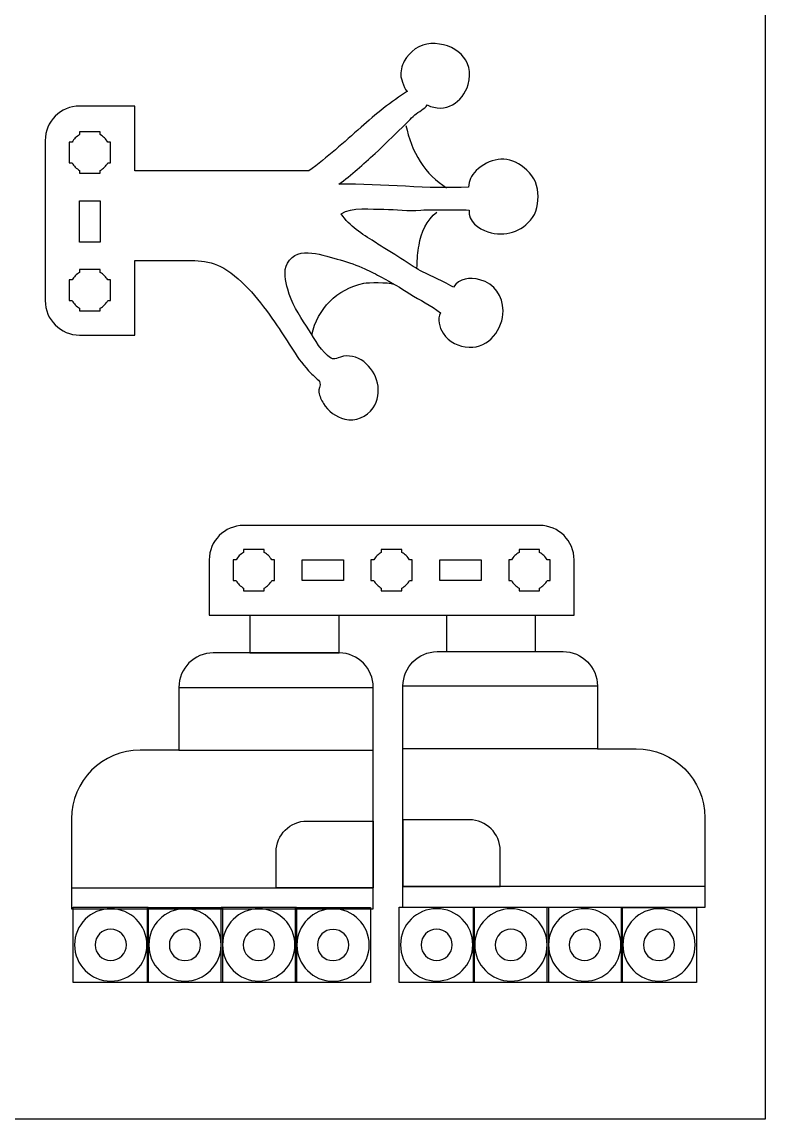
# Model space of a CAD drawing. Extents: x 0 to 879, y 0 to 842.
# Drawn here: x 572.7 to 878.6, y 0 to 451.5 of the extents above; entities that cross this region are included whole.
import ezdxf

# ---------------------------------------------------------------- set-up
doc = ezdxf.new("R2010")
doc.units = 0
doc.header["$MEASUREMENT"] = 0
doc.layers.add('LAYER_1', color=7, linetype='CONTINUOUS')

# ---------------------------------------------------------------- blocks, each defined once
blk = doc.blocks.new('BLOCK_2')
at = {"layer": 'LAYER_1'}
blk.add_lwpolyline([(685.26, 87.1), (716.21, 87.1), (716.21, 56.15), (685.26, 56.15), (685.26, 87.1)], dxfattribs=at)
for points in [[(715.63, 71.63), (715.63, 63.4), (708.96, 56.73), (700.74, 56.73), (692.51, 56.73), (685.84, 63.4), (685.84, 71.63), (685.84, 79.85), (692.51, 86.52), (700.74, 86.52), (708.96, 86.52), (715.63, 79.85), (715.63, 71.63)], [(707.17, 71.63), (707.17, 68.07), (704.29, 65.19), (700.74, 65.19), (697.18, 65.19), (694.3, 68.07), (694.3, 71.63), (694.3, 75.18), (697.18, 78.06), (700.74, 78.06), (704.29, 78.06), (707.17, 75.18), (707.17, 71.63)]]:
    blk.add_open_spline(points, degree=3, knots=[0, 0, 0, 0, 1, 1, 1, 2, 2, 2, 3, 3, 3, 4, 4, 4, 4], dxfattribs=at)
at = {"layer": 'LAYER_1', "color": 250}
for points in [[(715.63, 71.63), (715.63, 63.4), (708.96, 56.73), (700.74, 56.73), (692.51, 56.73), (685.84, 63.4), (685.84, 71.63), (685.84, 79.85), (692.51, 86.52), (700.74, 86.52), (708.96, 86.52), (715.63, 79.85), (715.63, 71.63)], [(707.17, 71.63), (707.17, 68.07), (704.29, 65.19), (700.74, 65.19), (697.18, 65.19), (694.3, 68.07), (694.3, 71.63), (694.3, 75.18), (697.18, 78.06), (700.74, 78.06), (704.29, 78.06), (707.17, 75.18), (707.17, 71.63)]]:
    blk.add_open_spline(points, degree=3, knots=[0, 0, 0, 0, 1, 1, 1, 2, 2, 2, 3, 3, 3, 4, 4, 4, 4], dxfattribs=at)
blk = doc.blocks.new('BLOCK_3')
at = {"layer": 'LAYER_1'}
blk.add_lwpolyline([(654.68, 87.13), (685.63, 87.13), (685.63, 56.18), (654.68, 56.18), (654.68, 87.13)], dxfattribs=at)
for points in [[(685.05, 71.65), (685.05, 63.43), (678.38, 56.76), (670.16, 56.76), (661.93, 56.76), (655.26, 63.43), (655.26, 71.65), (655.26, 79.88), (661.93, 86.55), (670.16, 86.55), (678.38, 86.55), (685.05, 79.88), (685.05, 71.65)], [(676.59, 71.65), (676.59, 68.1), (673.71, 65.22), (670.16, 65.22), (666.6, 65.22), (663.72, 68.1), (663.72, 71.65), (663.72, 75.21), (666.6, 78.09), (670.16, 78.09), (673.71, 78.09), (676.59, 75.21), (676.59, 71.65)]]:
    blk.add_open_spline(points, degree=3, knots=[0, 0, 0, 0, 1, 1, 1, 2, 2, 2, 3, 3, 3, 4, 4, 4, 4], dxfattribs=at)
at = {"layer": 'LAYER_1', "color": 250}
for points in [[(685.05, 71.65), (685.05, 63.43), (678.38, 56.76), (670.16, 56.76), (661.93, 56.76), (655.26, 63.43), (655.26, 71.65), (655.26, 79.88), (661.93, 86.55), (670.16, 86.55), (678.38, 86.55), (685.05, 79.88), (685.05, 71.65)], [(676.59, 71.65), (676.59, 68.1), (673.71, 65.22), (670.16, 65.22), (666.6, 65.22), (663.72, 68.1), (663.72, 71.65), (663.72, 75.21), (666.6, 78.09), (670.16, 78.09), (673.71, 78.09), (676.59, 75.21), (676.59, 71.65)]]:
    blk.add_open_spline(points, degree=3, knots=[0, 0, 0, 0, 1, 1, 1, 2, 2, 2, 3, 3, 3, 4, 4, 4, 4], dxfattribs=at)
blk = doc.blocks.new('BLOCK_4')
at = {"layer": 'LAYER_1'}
blk.add_lwpolyline([(624.31, 87.11), (655.26, 87.11), (655.26, 56.16), (624.31, 56.16), (624.31, 87.11)], dxfattribs=at)
for points in [[(654.68, 71.64), (654.68, 63.41), (648.01, 56.75), (639.79, 56.75), (631.56, 56.75), (624.9, 63.41), (624.9, 71.64), (624.9, 79.86), (631.56, 86.53), (639.79, 86.53), (648.01, 86.53), (654.68, 79.86), (654.68, 71.64)], [(646.23, 71.64), (646.23, 68.08), (643.34, 65.2), (639.79, 65.2), (636.23, 65.2), (633.35, 68.08), (633.35, 71.64), (633.35, 75.19), (636.23, 78.08), (639.79, 78.08), (643.34, 78.08), (646.23, 75.19), (646.23, 71.64)]]:
    blk.add_open_spline(points, degree=3, knots=[0, 0, 0, 0, 1, 1, 1, 2, 2, 2, 3, 3, 3, 4, 4, 4, 4], dxfattribs=at)
at = {"layer": 'LAYER_1', "color": 250}
for points in [[(654.68, 71.64), (654.68, 63.41), (648.01, 56.75), (639.79, 56.75), (631.56, 56.75), (624.9, 63.41), (624.9, 71.64), (624.9, 79.86), (631.56, 86.53), (639.79, 86.53), (648.01, 86.53), (654.68, 79.86), (654.68, 71.64)], [(646.23, 71.64), (646.23, 68.08), (643.34, 65.2), (639.79, 65.2), (636.23, 65.2), (633.35, 68.08), (633.35, 71.64), (633.35, 75.19), (636.23, 78.08), (639.79, 78.08), (643.34, 78.08), (646.23, 75.19), (646.23, 71.64)]]:
    blk.add_open_spline(points, degree=3, knots=[0, 0, 0, 0, 1, 1, 1, 2, 2, 2, 3, 3, 3, 4, 4, 4, 4], dxfattribs=at)
blk = doc.blocks.new('BLOCK_5')
at = {"layer": 'LAYER_1'}
blk.add_lwpolyline([(593.73, 87.14), (624.69, 87.14), (624.69, 56.19), (593.73, 56.19), (593.73, 87.14)], dxfattribs=at)
for points in [[(624.1, 71.67), (624.1, 63.44), (617.44, 56.77), (609.21, 56.77), (600.98, 56.77), (594.32, 63.44), (594.32, 71.67), (594.32, 79.89), (600.98, 86.56), (609.21, 86.56), (617.44, 86.56), (624.1, 79.89), (624.1, 71.67)], [(615.65, 71.67), (615.65, 68.11), (612.77, 65.23), (609.21, 65.23), (605.66, 65.23), (602.77, 68.11), (602.77, 71.67), (602.77, 75.22), (605.66, 78.1), (609.21, 78.1), (612.77, 78.1), (615.65, 75.22), (615.65, 71.67)]]:
    blk.add_open_spline(points, degree=3, knots=[0, 0, 0, 0, 1, 1, 1, 2, 2, 2, 3, 3, 3, 4, 4, 4, 4], dxfattribs=at)
at = {"layer": 'LAYER_1', "color": 250}
for points in [[(624.1, 71.67), (624.1, 63.44), (617.44, 56.77), (609.21, 56.77), (600.98, 56.77), (594.32, 63.44), (594.32, 71.67), (594.32, 79.89), (600.98, 86.56), (609.21, 86.56), (617.44, 86.56), (624.1, 79.89), (624.1, 71.67)], [(615.65, 71.67), (615.65, 68.11), (612.77, 65.23), (609.21, 65.23), (605.66, 65.23), (602.77, 68.11), (602.77, 71.67), (602.77, 75.22), (605.66, 78.1), (609.21, 78.1), (612.77, 78.1), (615.65, 75.22), (615.65, 71.67)]]:
    blk.add_open_spline(points, degree=3, knots=[0, 0, 0, 0, 1, 1, 1, 2, 2, 2, 3, 3, 3, 4, 4, 4, 4], dxfattribs=at)
blk = doc.blocks.new('BLOCK_6')
at = {"layer": 'LAYER_1'}
blk.add_lwpolyline([(819.45, 87.12), (850.4, 87.12), (850.4, 56.17), (819.45, 56.17), (819.45, 87.12)], dxfattribs=at)
for points in [[(849.81, 71.65), (849.81, 63.42), (843.15, 56.75), (834.92, 56.75), (826.7, 56.75), (820.03, 63.42), (820.03, 71.65), (820.03, 79.87), (826.7, 86.54), (834.92, 86.54), (843.15, 86.54), (849.81, 79.87), (849.81, 71.65)], [(841.36, 71.65), (841.36, 68.09), (838.48, 65.21), (834.92, 65.21), (831.37, 65.21), (828.48, 68.09), (828.48, 71.65), (828.48, 75.2), (831.37, 78.08), (834.92, 78.08), (838.48, 78.08), (841.36, 75.2), (841.36, 71.65)]]:
    blk.add_open_spline(points, degree=3, knots=[0, 0, 0, 0, 1, 1, 1, 2, 2, 2, 3, 3, 3, 4, 4, 4, 4], dxfattribs=at)
at = {"layer": 'LAYER_1', "color": 250}
for points in [[(849.81, 71.65), (849.81, 63.42), (843.15, 56.75), (834.92, 56.75), (826.7, 56.75), (820.03, 63.42), (820.03, 71.65), (820.03, 79.87), (826.7, 86.54), (834.92, 86.54), (843.15, 86.54), (849.81, 79.87), (849.81, 71.65)], [(841.36, 71.65), (841.36, 68.09), (838.48, 65.21), (834.92, 65.21), (831.37, 65.21), (828.48, 68.09), (828.48, 71.65), (828.48, 75.2), (831.37, 78.08), (834.92, 78.08), (838.48, 78.08), (841.36, 75.2), (841.36, 71.65)]]:
    blk.add_open_spline(points, degree=3, knots=[0, 0, 0, 0, 1, 1, 1, 2, 2, 2, 3, 3, 3, 4, 4, 4, 4], dxfattribs=at)
blk = doc.blocks.new('BLOCK_7')
at = {"layer": 'LAYER_1'}
blk.add_lwpolyline([(788.87, 87.15), (819.82, 87.15), (819.82, 56.2), (788.87, 56.2), (788.87, 87.15)], dxfattribs=at)
for points in [[(819.23, 71.67), (819.23, 63.45), (812.57, 56.78), (804.34, 56.78), (796.12, 56.78), (789.45, 63.45), (789.45, 71.67), (789.45, 79.9), (796.12, 86.57), (804.34, 86.57), (812.57, 86.57), (819.23, 79.9), (819.23, 71.67)], [(810.78, 71.67), (810.78, 68.12), (807.9, 65.24), (804.34, 65.24), (800.79, 65.24), (797.9, 68.12), (797.9, 71.67), (797.9, 75.23), (800.79, 78.11), (804.34, 78.11), (807.9, 78.11), (810.78, 75.23), (810.78, 71.67)]]:
    blk.add_open_spline(points, degree=3, knots=[0, 0, 0, 0, 1, 1, 1, 2, 2, 2, 3, 3, 3, 4, 4, 4, 4], dxfattribs=at)
at = {"layer": 'LAYER_1', "color": 250}
for points in [[(819.23, 71.67), (819.23, 63.45), (812.57, 56.78), (804.34, 56.78), (796.12, 56.78), (789.45, 63.45), (789.45, 71.67), (789.45, 79.9), (796.12, 86.57), (804.34, 86.57), (812.57, 86.57), (819.23, 79.9), (819.23, 71.67)], [(810.78, 71.67), (810.78, 68.12), (807.9, 65.24), (804.34, 65.24), (800.79, 65.24), (797.9, 68.12), (797.9, 71.67), (797.9, 75.23), (800.79, 78.11), (804.34, 78.11), (807.9, 78.11), (810.78, 75.23), (810.78, 71.67)]]:
    blk.add_open_spline(points, degree=3, knots=[0, 0, 0, 0, 1, 1, 1, 2, 2, 2, 3, 3, 3, 4, 4, 4, 4], dxfattribs=at)
blk = doc.blocks.new('BLOCK_8')
at = {"layer": 'LAYER_1'}
blk.add_lwpolyline([(758.5, 87.13), (789.45, 87.13), (789.45, 56.18), (758.5, 56.18), (758.5, 87.13)], dxfattribs=at)
for points in [[(788.87, 71.66), (788.87, 63.43), (782.2, 56.77), (773.97, 56.77), (765.75, 56.77), (759.08, 63.43), (759.08, 71.66), (759.08, 79.88), (765.75, 86.55), (773.97, 86.55), (782.2, 86.55), (788.87, 79.88), (788.87, 71.66)], [(780.41, 71.66), (780.41, 68.1), (777.53, 65.22), (773.97, 65.22), (770.42, 65.22), (767.54, 68.1), (767.54, 71.66), (767.54, 75.21), (770.42, 78.1), (773.97, 78.1), (777.53, 78.1), (780.41, 75.21), (780.41, 71.66)]]:
    blk.add_open_spline(points, degree=3, knots=[0, 0, 0, 0, 1, 1, 1, 2, 2, 2, 3, 3, 3, 4, 4, 4, 4], dxfattribs=at)
at = {"layer": 'LAYER_1', "color": 250}
for points in [[(788.87, 71.66), (788.87, 63.43), (782.2, 56.77), (773.97, 56.77), (765.75, 56.77), (759.08, 63.43), (759.08, 71.66), (759.08, 79.88), (765.75, 86.55), (773.97, 86.55), (782.2, 86.55), (788.87, 79.88), (788.87, 71.66)], [(780.41, 71.66), (780.41, 68.1), (777.53, 65.22), (773.97, 65.22), (770.42, 65.22), (767.54, 68.1), (767.54, 71.66), (767.54, 75.21), (770.42, 78.1), (773.97, 78.1), (777.53, 78.1), (780.41, 75.21), (780.41, 71.66)]]:
    blk.add_open_spline(points, degree=3, knots=[0, 0, 0, 0, 1, 1, 1, 2, 2, 2, 3, 3, 3, 4, 4, 4, 4], dxfattribs=at)
blk = doc.blocks.new('BLOCK_9')
at = {"layer": 'LAYER_1'}
blk.add_lwpolyline([(727.92, 87.16), (758.87, 87.16), (758.87, 56.21), (727.92, 56.21), (727.92, 87.16)], dxfattribs=at)
for points in [[(758.29, 71.69), (758.29, 63.46), (751.62, 56.79), (743.39, 56.79), (735.17, 56.79), (728.5, 63.46), (728.5, 71.69), (728.5, 79.91), (735.17, 86.58), (743.39, 86.58), (751.62, 86.58), (758.29, 79.91), (758.29, 71.69)], [(749.83, 71.69), (749.83, 68.13), (746.95, 65.25), (743.39, 65.25), (739.84, 65.25), (736.96, 68.13), (736.96, 71.69), (736.96, 75.24), (739.84, 78.12), (743.39, 78.12), (746.95, 78.12), (749.83, 75.24), (749.83, 71.69)]]:
    blk.add_open_spline(points, degree=3, knots=[0, 0, 0, 0, 1, 1, 1, 2, 2, 2, 3, 3, 3, 4, 4, 4, 4], dxfattribs=at)
at = {"layer": 'LAYER_1', "color": 250}
for points in [[(758.29, 71.69), (758.29, 63.46), (751.62, 56.79), (743.39, 56.79), (735.17, 56.79), (728.5, 63.46), (728.5, 71.69), (728.5, 79.91), (735.17, 86.58), (743.39, 86.58), (751.62, 86.58), (758.29, 79.91), (758.29, 71.69)], [(749.83, 71.69), (749.83, 68.13), (746.95, 65.25), (743.39, 65.25), (739.84, 65.25), (736.96, 68.13), (736.96, 71.69), (736.96, 75.24), (739.84, 78.12), (743.39, 78.12), (746.95, 78.12), (749.83, 75.24), (749.83, 71.69)]]:
    blk.add_open_spline(points, degree=3, knots=[0, 0, 0, 0, 1, 1, 1, 2, 2, 2, 3, 3, 3, 4, 4, 4, 4], dxfattribs=at)

msp = doc.modelspace()

# ---------------------------------------------------------------- linework, layer by layer
at = {"layer": 'LAYER_1'}
msp.add_lwpolyline([(0, 841.89), (878.58, 841.89), (878.58, 0), (0, 0), (0, 841.89)], dxfattribs=at)
at = {"layer": 'LAYER_1', "color": 7}
for points in [[(604.91, 360.89), (596.4, 360.89), (596.4, 377.9), (604.91, 377.9), (604.91, 360.89)], [(705.01, 221.59), (688, 221.59), (688, 230.1), (705.01, 230.1), (705.01, 221.59)], [(761.7, 221.59), (744.69, 221.59), (744.69, 230.1), (761.7, 230.1), (761.7, 221.59)]]:
    msp.add_lwpolyline(points, dxfattribs=at)
at = {"layer": 'LAYER_1', "color": 250}
for points in [[(666.43, 207.42), (703.28, 207.42)], [(747.42, 207.42), (784.06, 207.42)], [(666.5, 191.83), (703.21, 191.83)], [(637.26, 177.66), (717.32, 177.66)], [(809.59, 178.2), (729.53, 178.2)], [(637.26, 151.84), (717.32, 151.84)], [(809.59, 152.38), (729.53, 152.38)], [(593.04, 95.14), (593.04, 86.56)], [(593.04, 86.56), (717.32, 86.56), (717.32, 95.14)], [(853.81, 87.1), (729.53, 87.1), (729.53, 95.68)], [(853.81, 95.68), (853.81, 87.1)]]:
    msp.add_lwpolyline(points, dxfattribs=at)
at = {"layer": 'LAYER_1', "color": 7}
for points, knots in [([(720.74, 346.44), (718.46, 347.67), (716.15, 348.81), (713.8, 349.86), (710.54, 351.3), (707.19, 352.72), (703.68, 353.57), (697.11, 355.16), (686.27, 360), (681.94, 352.16), (680.2, 349.01), (681.1, 344.77), (682.07, 341.47), (683.68, 335.99), (686.61, 331.05), (689.75, 326.33), (692.34, 322.43), (694.89, 317.34), (698.45, 314.25), (700.89, 312.14), (701.05, 312.7), (703.79, 313.58), (707.15, 314.67), (710.62, 313.78), (713.39, 311.69), (718.98, 307.44), (721.49, 298.71), (717.25, 292.69), (714.58, 288.91), (710.08, 286.91), (705.58, 288), (702.02, 288.86), (698.57, 291.4), (696.78, 294.53), (696, 295.89), (695.11, 297.5), (694.91, 299.08), (694.75, 300.36), (695.65, 301.93), (695.35, 303.02), (695, 304.26), (692.5, 305.96), (691.6, 306.89), (686.09, 312.54), (682.22, 320.05), (677.74, 326.49), (672, 334.74), (665.53, 343.68), (657.05, 349.32), (650.1, 353.93), (643.22, 353.32), (635.32, 353.32), (635.32, 353.32), (619.08, 353.32), (619.08, 353.32), (619.08, 353.32), (619.08, 322.63), (619.08, 322.63), (619.08, 322.63), (596.4, 322.63), (596.4, 322.63), (588.57, 322.63), (582.23, 328.98), (582.23, 336.8), (582.23, 336.8), (582.23, 402.69), (582.23, 402.69), (582.23, 410.52), (588.57, 416.87), (596.4, 416.87), (596.4, 416.87), (619.08, 416.87), (619.08, 416.87), (619.08, 416.87), (619.08, 390.17), (619.08, 390.17), (619.08, 390.17), (690.18, 390.17), (690.18, 390.17), (690.18, 390.17), (690.81, 390.17), (690.81, 390.17), (698.31, 395.86), (705.24, 401.84), (712.27, 408.14), (718.22, 413.48), (724.7, 418.69), (731.35, 423.07), (730.61, 422.58), (728.74, 428.31), (728.67, 428.9), (728.42, 431.15), (728.99, 433.41), (730.05, 435.39), (732.16, 439.29), (736.46, 442.34), (740.95, 442.57), (750.69, 443.07), (759.35, 436), (756.37, 425.75), (754.18, 418.21), (746.89, 413.74), (739.52, 417.34), (738.59, 415.7), (735.89, 414.59), (734.39, 413.24), (732.58, 411.61), (731, 409.75), (729.22, 408.09), (725.42, 404.56), (721.85, 400.8), (718.01, 397.32), (713.18, 392.95), (708.32, 388.57), (703.16, 384.67), (721.08, 385.01), (740.73, 382.55), (756.46, 383.52), (756.87, 386.13), (757.43, 388.15), (759.68, 390.33), (764.81, 395.29), (772.3, 396.73), (778.18, 392.41), (781.6, 389.91), (784.21, 386.97), (784.86, 382.62), (785.41, 378.88), (785.21, 374.14), (782.89, 370.99), (778.46, 364.99), (771.53, 362.89), (764.49, 365.1), (760.6, 366.32), (756.36, 369.51), (756.72, 374.09), (753.6, 374.17), (750.46, 374.11), (747.33, 374.11), (743.79, 374.11), (740.34, 374.37), (736.83, 374.04), (731.57, 373.55), (726.74, 374.42), (721.65, 374.38), (716.67, 374.33), (708.24, 375.54), (704.04, 372.49), (707.46, 367.43), (712.77, 364.2), (717.74, 361.03), (719.65, 359.81), (721.52, 358.51), (723.48, 357.38), (727.04, 355.33), (730.34, 353.02), (733.78, 350.85), (738.98, 347.56), (745.04, 345.52), (750.26, 342.32), (752.71, 345.94), (756.99, 346.61), (761.21, 345.43), (767.33, 343.71), (770.6, 338.86), (770.71, 332.66), (770.83, 325.18), (764.88, 317.13), (756.77, 317.59), (752.51, 317.83), (748.4, 319.67), (746.08, 323.38), (744.5, 325.89), (743.49, 329.01), (744.92, 331.82), (741.02, 334.79), (736.48, 337.03), (732.33, 339.63), (728.52, 342.02), (724.68, 344.34), (720.74, 346.44)], [0, 0, 0, 0, 1, 1, 1, 2, 2, 2, 3, 3, 3, 4, 4, 4, 5, 5, 5, 6, 6, 6, 7, 7, 7, 8, 8, 8, 9, 9, 9, 10, 10, 10, 11, 11, 11, 12, 12, 12, 13, 13, 13, 14, 14, 14, 15, 15, 15, 16, 16, 16, 17, 17, 17, 18, 18, 18, 19, 19, 19, 20, 20, 20, 21, 21, 21, 22, 22, 22, 23, 23, 23, 24, 24, 24, 25, 25, 25, 26, 26, 26, 27, 27, 27, 28, 28, 28, 29, 29, 29, 30, 30, 30, 31, 31, 31, 32, 32, 32, 33, 33, 33, 34, 34, 34, 35, 35, 35, 36, 36, 36, 37, 37, 37, 38, 38, 38, 39, 39, 39, 40, 40, 40, 41, 41, 41, 42, 42, 42, 43, 43, 43, 44, 44, 44, 45, 45, 45, 46, 46, 46, 47, 47, 47, 48, 48, 48, 49, 49, 49, 50, 50, 50, 51, 51, 51, 52, 52, 52, 53, 53, 53, 54, 54, 54, 55, 55, 55, 56, 56, 56, 57, 57, 57, 58, 58, 58, 59, 59, 59, 60, 60, 60, 60]), ([(609.16, 393.49), (609.16, 393.49), (608.02, 393.49), (608.02, 393.49), (607.27, 392.2), (606.2, 391.13), (604.91, 390.38), (604.91, 390.38), (604.91, 389.24), (604.91, 389.24), (604.91, 389.24), (600.65, 389.24), (600.65, 389.24), (600.65, 389.24), (596.4, 389.24), (596.4, 389.24), (596.4, 389.24), (596.4, 390.38), (596.4, 390.38), (595.11, 391.13), (594.04, 392.2), (593.29, 393.49), (593.29, 393.49), (592.15, 393.49), (592.15, 393.49), (592.15, 393.49), (592.15, 397.74), (592.15, 397.74), (592.15, 397.74), (592.15, 402), (592.15, 402), (592.15, 402), (593.29, 402), (593.29, 402), (594.04, 403.29), (595.11, 404.36), (596.4, 405.11), (596.4, 405.11), (596.4, 406.25), (596.4, 406.25), (596.4, 406.25), (600.65, 406.25), (600.65, 406.25), (600.65, 406.25), (604.91, 406.25), (604.91, 406.25), (604.91, 406.25), (604.91, 405.11), (604.91, 405.11), (606.2, 404.36), (607.27, 403.29), (608.02, 402), (608.02, 402), (609.16, 402), (609.16, 402), (609.16, 402), (609.16, 397.74), (609.16, 397.74), (609.16, 397.74), (609.16, 393.49), (609.16, 393.49)], [0, 0, 0, 0, 1, 1, 1, 2, 2, 2, 3, 3, 3, 4, 4, 4, 5, 5, 5, 6, 6, 6, 7, 7, 7, 8, 8, 8, 9, 9, 9, 10, 10, 10, 11, 11, 11, 12, 12, 12, 13, 13, 13, 14, 14, 14, 15, 15, 15, 16, 16, 16, 17, 17, 17, 18, 18, 18, 19, 19, 19, 20, 20, 20, 20]), ([(735.28, 349.85), (735.28, 354.73), (735.7, 356.44), (736.14, 359.63), (736.85, 364.84), (739.29, 369.98), (743.52, 373.23)], [0, 0, 0, 0, 1, 1, 1, 2, 2, 2, 2]), ([(609.16, 336.8), (609.16, 336.8), (608.02, 336.8), (608.02, 336.8), (607.27, 335.51), (606.2, 334.43), (604.91, 333.69), (604.91, 333.69), (604.91, 332.55), (604.91, 332.55), (604.91, 332.55), (600.65, 332.55), (600.65, 332.55), (600.65, 332.55), (596.4, 332.55), (596.4, 332.55), (596.4, 332.55), (596.4, 333.69), (596.4, 333.69), (595.11, 334.43), (594.04, 335.51), (593.29, 336.8), (593.29, 336.8), (592.15, 336.8), (592.15, 336.8), (592.15, 336.8), (592.15, 341.05), (592.15, 341.05), (592.15, 341.05), (592.15, 345.3), (592.15, 345.3), (592.15, 345.3), (593.29, 345.3), (593.29, 345.3), (594.04, 346.59), (595.11, 347.67), (596.4, 348.42), (596.4, 348.42), (596.4, 349.56), (596.4, 349.56), (596.4, 349.56), (600.65, 349.56), (600.65, 349.56), (600.65, 349.56), (604.91, 349.56), (604.91, 349.56), (604.91, 349.56), (604.91, 348.42), (604.91, 348.42), (606.2, 347.67), (607.27, 346.59), (608.02, 345.3), (608.02, 345.3), (609.16, 345.3), (609.16, 345.3), (609.16, 345.3), (609.16, 341.05), (609.16, 341.05), (609.16, 341.05), (609.16, 336.8), (609.16, 336.8)], [0, 0, 0, 0, 1, 1, 1, 2, 2, 2, 3, 3, 3, 4, 4, 4, 5, 5, 5, 6, 6, 6, 7, 7, 7, 8, 8, 8, 9, 9, 9, 10, 10, 10, 11, 11, 11, 12, 12, 12, 13, 13, 13, 14, 14, 14, 15, 15, 15, 16, 16, 16, 17, 17, 17, 18, 18, 18, 19, 19, 19, 20, 20, 20, 20]), ([(692, 322.75), (694.43, 333.55), (702.25, 341.56), (713.36, 343.96), (715.21, 344.35), (723.4, 344.43), (725.75, 343.63)], [0, 0, 0, 0, 1, 1, 1, 2, 2, 2, 2]), ([(676.66, 221.59), (676.66, 221.59), (675.52, 221.59), (675.52, 221.59), (674.78, 220.3), (673.7, 219.23), (672.41, 218.48), (672.41, 218.48), (672.41, 217.34), (672.41, 217.34), (672.41, 217.34), (668.16, 217.34), (668.16, 217.34), (668.16, 217.34), (663.91, 217.34), (663.91, 217.34), (663.91, 217.34), (663.91, 218.48), (663.91, 218.48), (662.62, 219.23), (661.54, 220.3), (660.79, 221.59), (660.79, 221.59), (659.65, 221.59), (659.65, 221.59), (659.65, 221.59), (659.65, 225.85), (659.65, 225.85), (659.65, 225.85), (659.65, 230.1), (659.65, 230.1), (659.65, 230.1), (660.79, 230.1), (660.79, 230.1), (661.54, 231.39), (662.62, 232.47), (663.91, 233.21), (663.91, 233.21), (663.91, 234.35), (663.91, 234.35), (663.91, 234.35), (668.16, 234.35), (668.16, 234.35), (668.16, 234.35), (672.41, 234.35), (672.41, 234.35), (672.41, 234.35), (672.41, 233.21), (672.41, 233.21), (673.7, 232.47), (674.78, 231.39), (675.52, 230.1), (675.52, 230.1), (676.66, 230.1), (676.66, 230.1), (676.66, 230.1), (676.66, 225.85), (676.66, 225.85), (676.66, 225.85), (676.66, 221.59), (676.66, 221.59)], [0, 0, 0, 0, 1, 1, 1, 2, 2, 2, 3, 3, 3, 4, 4, 4, 5, 5, 5, 6, 6, 6, 7, 7, 7, 8, 8, 8, 9, 9, 9, 10, 10, 10, 11, 11, 11, 12, 12, 12, 13, 13, 13, 14, 14, 14, 15, 15, 15, 16, 16, 16, 17, 17, 17, 18, 18, 18, 19, 19, 19, 20, 20, 20, 20]), ([(733.35, 221.59), (733.35, 221.59), (732.22, 221.59), (732.22, 221.59), (731.47, 220.3), (730.39, 219.23), (729.1, 218.48), (729.1, 218.48), (729.1, 217.34), (729.1, 217.34), (729.1, 217.34), (724.85, 217.34), (724.85, 217.34), (724.85, 217.34), (720.6, 217.34), (720.6, 217.34), (720.6, 217.34), (720.6, 218.48), (720.6, 218.48), (719.31, 219.23), (718.23, 220.3), (717.48, 221.59), (717.48, 221.59), (716.35, 221.59), (716.35, 221.59), (716.35, 221.59), (716.35, 225.85), (716.35, 225.85), (716.35, 225.85), (716.35, 230.1), (716.35, 230.1), (716.35, 230.1), (717.48, 230.1), (717.48, 230.1), (718.23, 231.39), (719.31, 232.47), (720.6, 233.21), (720.6, 233.21), (720.6, 234.35), (720.6, 234.35), (720.6, 234.35), (724.85, 234.35), (724.85, 234.35), (724.85, 234.35), (729.1, 234.35), (729.1, 234.35), (729.1, 234.35), (729.1, 233.21), (729.1, 233.21), (730.39, 232.47), (731.47, 231.39), (732.22, 230.1), (732.22, 230.1), (733.35, 230.1), (733.35, 230.1), (733.35, 230.1), (733.35, 225.85), (733.35, 225.85), (733.35, 225.85), (733.35, 221.59), (733.35, 221.59)], [0, 0, 0, 0, 1, 1, 1, 2, 2, 2, 3, 3, 3, 4, 4, 4, 5, 5, 5, 6, 6, 6, 7, 7, 7, 8, 8, 8, 9, 9, 9, 10, 10, 10, 11, 11, 11, 12, 12, 12, 13, 13, 13, 14, 14, 14, 15, 15, 15, 16, 16, 16, 17, 17, 17, 18, 18, 18, 19, 19, 19, 20, 20, 20, 20]), ([(790.05, 221.59), (790.05, 221.59), (788.91, 221.59), (788.91, 221.59), (788.16, 220.3), (787.09, 219.23), (785.79, 218.48), (785.79, 218.48), (785.79, 217.34), (785.79, 217.34), (785.79, 217.34), (781.54, 217.34), (781.54, 217.34), (781.54, 217.34), (777.29, 217.34), (777.29, 217.34), (777.29, 217.34), (777.29, 218.48), (777.29, 218.48), (776, 219.23), (774.92, 220.3), (774.18, 221.59), (774.18, 221.59), (773.04, 221.59), (773.04, 221.59), (773.04, 221.59), (773.04, 225.85), (773.04, 225.85), (773.04, 225.85), (773.04, 230.1), (773.04, 230.1), (773.04, 230.1), (774.18, 230.1), (774.18, 230.1), (774.92, 231.39), (776, 232.47), (777.29, 233.21), (777.29, 233.21), (777.29, 234.35), (777.29, 234.35), (777.29, 234.35), (781.54, 234.35), (781.54, 234.35), (781.54, 234.35), (785.79, 234.35), (785.79, 234.35), (785.79, 234.35), (785.79, 233.21), (785.79, 233.21), (787.09, 232.47), (788.16, 231.39), (788.91, 230.1), (788.91, 230.1), (790.05, 230.1), (790.05, 230.1), (790.05, 230.1), (790.05, 225.85), (790.05, 225.85), (790.05, 225.85), (790.05, 221.59), (790.05, 221.59)], [0, 0, 0, 0, 1, 1, 1, 2, 2, 2, 3, 3, 3, 4, 4, 4, 5, 5, 5, 6, 6, 6, 7, 7, 7, 8, 8, 8, 9, 9, 9, 10, 10, 10, 11, 11, 11, 12, 12, 12, 13, 13, 13, 14, 14, 14, 15, 15, 15, 16, 16, 16, 17, 17, 17, 18, 18, 18, 19, 19, 19, 20, 20, 20, 20])]:
    msp.add_open_spline(points, degree=3, knots=knots, dxfattribs=at)
msp.add_open_spline([(730.75, 408.86), (732.81, 398.44), (738.76, 388.22), (747.5, 383.29)], degree=3, dxfattribs=at)
at = {"layer": 'LAYER_1', "color": 250}
for points, knots in [([(784.06, 192.17), (784.06, 192.17), (784.06, 207.43), (784.06, 207.43), (784.06, 207.43), (799.97, 207.43), (799.97, 207.43), (799.97, 207.43), (799.97, 230.1), (799.97, 230.1), (799.97, 237.93), (793.63, 244.28), (785.8, 244.28), (785.8, 244.28), (663.91, 244.28), (663.91, 244.28), (656.08, 244.28), (649.74, 237.93), (649.74, 230.1), (649.74, 230.1), (649.74, 207.43), (649.74, 207.43), (649.74, 207.43), (666.43, 207.43), (666.43, 207.43), (666.43, 207.43), (666.43, 191.84), (666.43, 191.84), (666.43, 191.84), (703.28, 191.84), (703.28, 191.84), (703.28, 191.84), (703.28, 207.43), (703.28, 207.43), (703.28, 207.43), (747.42, 207.43), (747.42, 207.43), (747.42, 207.43), (747.42, 192.42), (747.42, 192.42)], [0, 0, 0, 0, 1, 1, 1, 2, 2, 2, 3, 3, 3, 4, 4, 4, 5, 5, 5, 6, 6, 6, 7, 7, 7, 8, 8, 8, 9, 9, 9, 10, 10, 10, 11, 11, 11, 12, 12, 12, 13, 13, 13, 13]), ([(717.32, 177.66), (717.32, 177.66), (717.32, 95.14), (717.32, 95.14), (717.32, 95.14), (593.04, 95.14), (593.04, 95.14), (593.04, 95.14), (593.04, 123.49), (593.04, 123.49), (593.04, 139.14), (605.74, 151.84), (621.39, 151.84), (621.39, 151.84), (637.26, 151.84), (637.26, 151.84), (637.26, 151.84), (637.26, 177.66), (637.26, 177.66), (637.26, 185.49), (643.61, 191.84), (651.44, 191.84), (651.44, 191.84), (703.28, 191.84), (703.28, 191.84), (711.05, 191.76), (717.32, 185.44), (717.32, 177.66)], [0, 0, 0, 0, 1, 1, 1, 2, 2, 2, 3, 3, 3, 4, 4, 4, 5, 5, 5, 6, 6, 6, 7, 7, 7, 8, 8, 8, 9, 9, 9, 9]), ([(729.53, 178.2), (729.53, 178.2), (729.53, 95.68), (729.53, 95.68), (729.53, 95.68), (853.81, 95.68), (853.81, 95.68), (853.81, 95.68), (853.81, 124.03), (853.81, 124.03), (853.81, 139.68), (841.11, 152.38), (825.46, 152.38), (825.46, 152.38), (809.59, 152.38), (809.59, 152.38), (809.59, 152.38), (809.59, 178.2), (809.59, 178.2), (809.59, 186.03), (803.24, 192.38), (795.41, 192.38), (795.41, 192.38), (743.57, 192.38), (743.57, 192.38), (735.8, 192.3), (729.53, 185.98), (729.53, 178.2)], [0, 0, 0, 0, 1, 1, 1, 2, 2, 2, 3, 3, 3, 4, 4, 4, 5, 5, 5, 6, 6, 6, 7, 7, 7, 8, 8, 8, 9, 9, 9, 9]), ([(717.32, 122.65), (717.32, 122.65), (690.06, 122.65), (690.06, 122.65), (683.01, 122.65), (677.29, 116.93), (677.29, 109.88), (677.29, 109.88), (677.29, 95.14), (677.29, 95.14), (677.29, 95.14), (717.32, 95.14), (717.32, 95.14), (717.32, 95.14), (717.32, 122.65), (717.32, 122.65)], [0, 0, 0, 0, 1, 1, 1, 2, 2, 2, 3, 3, 3, 4, 4, 4, 5, 5, 5, 5]), ([(729.53, 123.19), (729.53, 123.19), (756.79, 123.19), (756.79, 123.19), (763.84, 123.19), (769.56, 117.48), (769.56, 110.43), (769.56, 110.43), (769.56, 95.68), (769.56, 95.68), (769.56, 95.68), (729.53, 95.68), (729.53, 95.68), (729.53, 95.68), (729.53, 123.19), (729.53, 123.19)], [0, 0, 0, 0, 1, 1, 1, 2, 2, 2, 3, 3, 3, 4, 4, 4, 5, 5, 5, 5])]:
    msp.add_open_spline(points, degree=3, knots=knots, dxfattribs=at)

# ---------------------------------------------------------------- block references
at = {"layer": 'LAYER_1'}
for name in ['BLOCK_5', 'BLOCK_4', 'BLOCK_3', 'BLOCK_2', 'BLOCK_9', 'BLOCK_8', 'BLOCK_7', 'BLOCK_6']:
    msp.add_blockref(name, (0, 0), dxfattribs=at)

doc.saveas('drawing.dxf')
